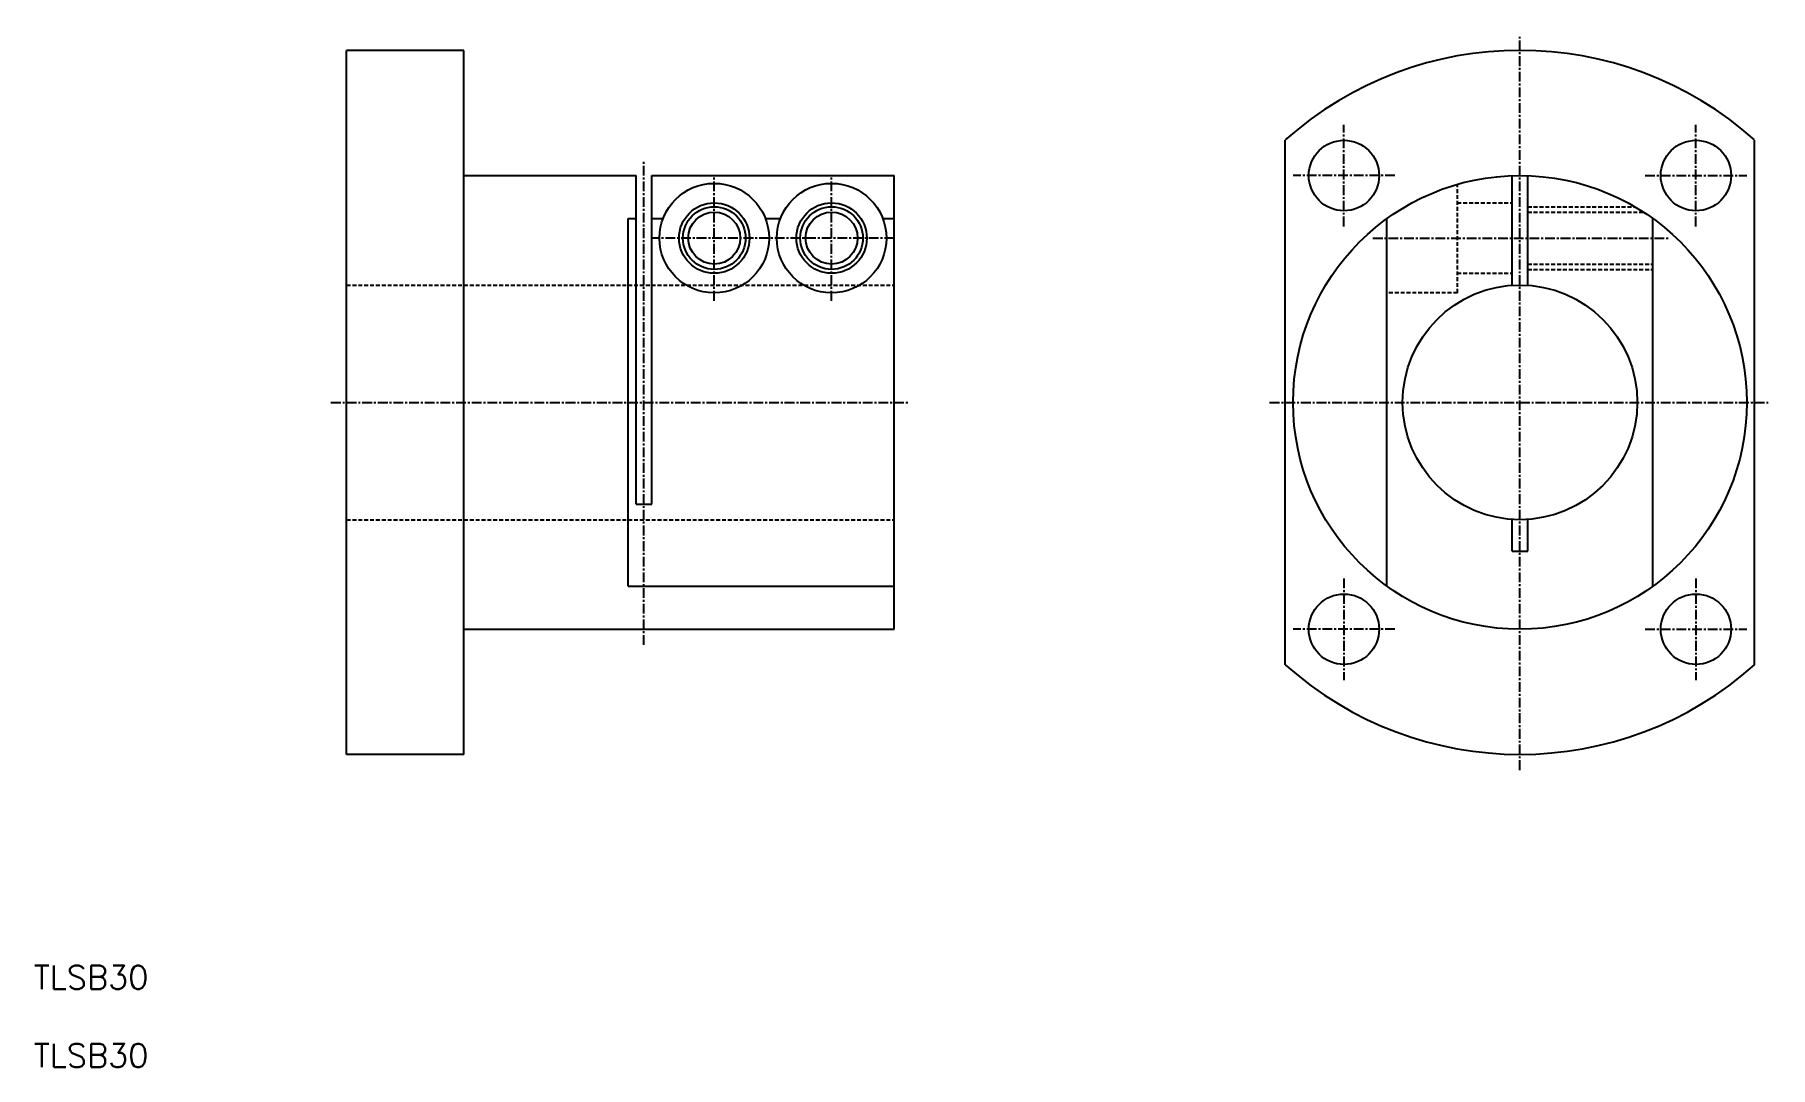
# Model space of a CAD drawing. Extents: x 10 to 232, y 10 to 142.
import ezdxf

# ---------------------------------------------------------------- set-up
doc = ezdxf.new("R2010")
doc.units = 0
doc.linetypes.add('CENTER', pattern=[2, 1.25, -0.25, 0.25, -0.25])
doc.linetypes.add('DASHED', pattern=[0.75, 0.5, -0.25])
doc.layers.get('0').update_dxf_attribs({"linetype": 'CONTINUOUS'})
doc.layers.add('CENTER', color=1, linetype='CENTER')
doc.styles.get("Standard").update_dxf_attribs({"font": 'txt.shx'})

msp = doc.modelspace()

# ---------------------------------------------------------------- linework, layer by layer
at = {"color": 7, "linetype": 'CONTINUOUS'}
for p, q in [((65, 140), (50, 140)), ((50, 50), (50, 140)), ((65, 50), (65, 140)), ((170, 61.46), (170, 128.54)), ((230, 61.46), (230, 128.54)), ((65, 124), (87, 124)), ((87, 82), (87, 124)), ((89, 82), (89, 124)), ((89, 124), (120, 124)), ((120, 66), (120, 124)), ((199, 109.97), (199, 123.98)), ((201, 109.97), (201, 123.98)), ((86, 71.51), (86, 118.49)), ((86, 118.49), (87, 118.49)), ((89, 118.49), (90.46, 118.49)), ((103.54, 118.49), (105.46, 118.49)), ((118.54, 118.49), (120, 118.49)), ((183, 71.51), (183, 118.49)), ((217, 71.51), (217, 118.49)), ((87, 82), (89, 82)), ((199, 76), (199, 80.03)), ((201, 76), (201, 80.03)), ((199, 76), (201, 76)), ((86, 71.51), (120, 71.51)), ((65, 66), (120, 66)), ((65, 50), (50, 50))]:
    msp.add_line(p, q, dxfattribs=at)
at = {"color": 3, "linetype": 'DASHED'}
for p, q in [((192, 109), (192, 122.87)), ((192, 120.5), (199, 120.5)), ((201, 120), (214.7, 120)), ((201, 119.32), (215.79, 119.32)), ((192, 111.5), (199, 111.5)), ((201, 112.68), (217, 112.68)), ((201, 112), (217, 112)), ((50, 110), (120, 110)), ((192, 109), (183, 109)), ((50, 80), (120, 80))]:
    msp.add_line(p, q, dxfattribs=at)
at = {"color": 7, "linetype": 'CONTINUOUS'}
for centre, radius in [((177.5, 124), 4.5), ((222.5, 124), 4.5), ((97, 116), 7), ((112, 116), 7), ((200, 95), 29), ((97, 116), 4.5), ((112, 116), 4.5), ((97, 116), 3.32), ((112, 116), 3.32), ((200, 95), 15), ((177.5, 66), 4.5), ((222.5, 66), 4.5)]:
    msp.add_circle(centre, radius, dxfattribs=at)
at = {"color": 3, "linetype": 'CONTINUOUS'}
for centre in [(97, 116), (112, 116)]:
    msp.add_circle(centre, 4, dxfattribs=at)
at = {"color": 7, "linetype": 'CONTINUOUS'}
for start, end in [(48.1897, 131.8103), (228.1897, 311.8103)]:
    msp.add_arc((200, 95), 45, start, end, dxfattribs=at)
at = {"layer": 'CENTER', "color": 1, "linetype": 'CENTER'}
for p, q in [((200, 48), (200, 142)), ((177.5, 117.5), (177.5, 130.5)), ((222.5, 117.5), (222.5, 130.5)), ((88, 64), (88, 126)), ((97, 108), (97, 124)), ((112, 108), (112, 124)), ((184, 124), (171, 124)), ((216, 124), (229, 124)), ((120, 116), (89, 116)), ((181.2, 116), (219.02, 116)), ((48, 95), (122, 95)), ((168, 95), (232, 95)), ((177.5, 72.5), (177.5, 59.5)), ((222.5, 72.5), (222.5, 59.5)), ((184, 66), (171, 66)), ((216, 66), (229, 66))]:
    msp.add_line(p, q, dxfattribs=at)

# ---------------------------------------------------------------- texts
at = {"color": 7, "linetype": 'CONTINUOUS'}
for p in [(10, 20), (10, 10)]:
    msp.add_text('TLSB30', height=3, dxfattribs=at).set_placement(p)

doc.saveas('drawing.dxf')
